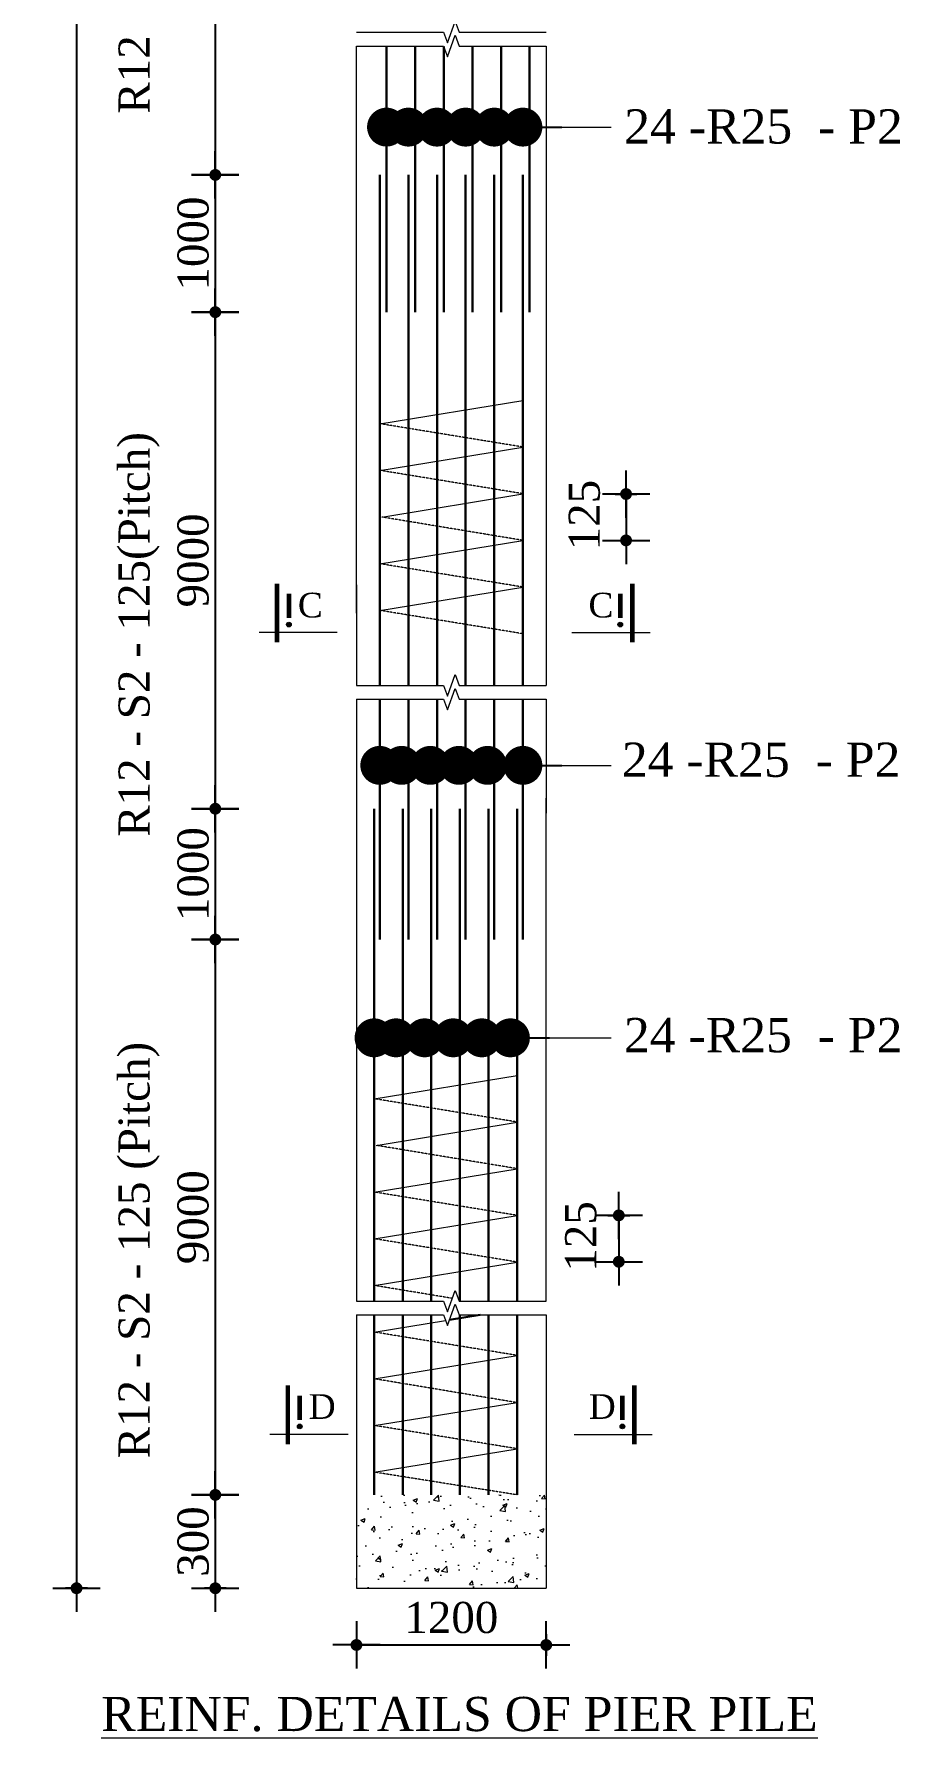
# Model space of a CAD drawing. Header units: millimetres. Extents: x -684453 to 35267, y -286696 to 273430.
# Drawn here: x -99214 to -96431, y 190010 to 195485 of the extents above; entities that cross this region are included whole.
import ezdxf

# ---------------------------------------------------------------- set-up
doc = ezdxf.new("R2010")
doc.units = ezdxf.units.MM
doc.header["$PDMODE"] = 2
doc.linetypes.add('DASHEDX2', pattern=[38.099999999999994, 25.4, -12.7])
doc.layers.get('Defpoints').update_dxf_attribs({"lineweight": 13})
for name, color, linetype, lineweight in [('Binder', 136, 'Continuous', 15), ('dim', 4, 'Continuous', 25), ('Dimision', 4, 'Continuous', 9), ('hatch', 65, 'Continuous', 9), ('L.L', 200, 'Continuous', 20), ('Pile', 11, 'Continuous', 15), ('Reinf.', 12, 'Continuous', 30), ('Text', 7, 'Continuous', 15)]:
    doc.layers.add(name, color=color, linetype=linetype, lineweight=lineweight)
doc.styles.get("Standard").update_dxf_attribs({"font": 'times.ttf'})
doc.dimstyles.new('ISO-25', dxfattribs={"dimtxt": 175, "dimasz": 100, "dimexe": 65, "dimexo": 115.625, "dimgap": 40, "dimtad": 1, "dimtoh": 1, "dimdec": 0, "dimtxsty": 'Standard', "dimblk": 'DOT', "dimcen": 300, "dimclrd": 256, "dimclre": 256, "dimclrt": 256, "dimadec": 0, "dimazin": 0, "dimtfac": 1, "dimtdec": 0, "dimtix": 1, "dimtmove": 0, "dimatfit": 3, "dimldrblk": 'DOT', "dimfxl": 75, "dimlwd": -1, "dimarcsym": 0})
doc.dimstyles.new('ISO-70', dxfattribs={"dimscale": 0, "dimtxt": 70, "dimasz": 0.75, "dimexe": 35, "dimexo": 35, "dimgap": 20, "dimtad": 1, "dimdec": 0, "dimlfac": -1, "dimzin": 1, "dimdsep": 46, "dimtxsty": 'Standard', "dimblk": 'DIM', "dimcen": 60, "dimclrd": 256, "dimclre": 256, "dimclrt": 256, "dimadec": 0, "dimazin": 0, "dimtfac": 1, "dimtdec": 0, "dimtix": 1, "dimtofl": 0, "dimtmove": 0, "dimatfit": 3, "dimldrblk": 'DOT', "dimfxl": 35, "dimfxlon": 1, "dimtolj": 1, "dimlwd": -1, "dimarcsym": 0})

# ---------------------------------------------------------------- blocks, each defined once
blk = doc.blocks.new('DIM')
at = {"layer": 'dim'}
for p, q in [((0, -101.4035087719276), (0, 101.4035087719276)), ((-101.4035087719312, 0), (101.4035087719312, 0))]:
    blk.add_line(p, q, dxfattribs=at)
at = {"layer": 'dim', "const_width": 25.35087719298245}
blk.add_lwpolyline([(-12.67543859648868, 0, 1), (12.67543859648868, 0, 1)], format="xyb", close=True, dxfattribs=at)
blk = doc.blocks.new('*D104')
at = {"layer": 'Defpoints', "color": 0, "ltscale": 30, "transparency": 16777216}
for p in [(-98177.63468283776, 190490.5861029207), (-97567.6346828377, 190490.5861029207), (-97567.6346828377, 190308.2798321349)]:
    blk.add_point(p, dxfattribs=at)
at = {"layer": 'dim', "lineweight": -2, "ltscale": 30, "transparency": 16777216}
for p, q in [((-98177.63468283776, 190343.2798321349), (-98177.63468283776, 190273.2798321349)), ((-97567.6346828377, 190343.2798321349), (-97567.6346828377, 190273.2798321349))]:
    blk.add_line(p, q, dxfattribs=at)
at = {"layer": 'dim', "ltscale": 30, "transparency": 16777216}
blk.add_line((-98176.88468283776, 190308.2798321349), (-97568.3846828377, 190308.2798321349), dxfattribs=at)
at = {"layer": 'dim', "ltscale": 30, "transparency": 16777216, "xscale": 0.75, "yscale": 0.75, "zscale": 0.75, "rotation": 180}
blk.add_blockref('DIM', (-98177.63468283776, 190308.2798321349), dxfattribs=at)
at = {"layer": 'dim', "ltscale": 30, "transparency": 16777216, "xscale": 0.75, "yscale": 0.75, "zscale": 0.75}
blk.add_blockref('DIM', (-97567.6346828377, 190308.2798321349), dxfattribs=at)
at = {"layer": 'dim', "ltscale": 30, "transparency": 16777216, "insert": (-97872.63468283776, 190395.9086238793), "char_height": 100, "attachment_point": 5}
blk.add_mtext('\\A1;1200', dxfattribs=at)
blk = doc.blocks.new('_Dot')
at = {"color": 0, "linetype": 'ByBlock', "lineweight": -2}
blk.add_line((-0.5, 0), (-1, 0), dxfattribs=at)
at = {"color": 0, "linetype": 'ByBlock', "const_width": 0.5}
blk.add_lwpolyline([(-0.25, 0, 1), (0.25, 0, 1)], format="xyb", close=True, dxfattribs=at)
blk = doc.blocks.new('*D88')
at = {"layer": 'Defpoints', "color": 0, "ltscale": 30, "transparency": 16777216}
for p in [(-97667.90304413176, 191688.7989036305), (-97666.00091944553, 191539.7989036305), (-97334.36288111238, 191539.7989036305)]:
    blk.add_point(p, dxfattribs=at)
at = {"layer": 'dim', "lineweight": -2, "ltscale": 30, "transparency": 16777216}
for p, q in [((-97369.36288111238, 191688.7989036305), (-97299.36288111238, 191688.7989036305)), ((-97369.36288111238, 191539.7989036305), (-97299.36288111238, 191539.7989036305))]:
    blk.add_line(p, q, dxfattribs=at)
at = {"layer": 'dim', "ltscale": 30, "transparency": 16777216}
blk.add_line((-97334.36288111238, 191688.0489036305), (-97334.36288111238, 191540.5489036305), dxfattribs=at)
at = {"layer": 'dim', "ltscale": 30, "transparency": 16777216, "xscale": 0.75, "yscale": 0.75, "zscale": 0.75}
for p, rotation in [((-97334.36288111238, 191688.7989036305), 90), ((-97334.36288111238, 191539.7989036305), 270)]:
    blk.add_blockref('DIM', p, dxfattribs=dict(at, rotation=rotation))
at = {"layer": 'dim', "ltscale": 30, "transparency": 16777216, "insert": (-97456.29131744447, 191621.1401175373), "char_height": 100, "attachment_point": 5, "rotation": 90}
blk.add_mtext('\\A1;125', dxfattribs=at)
blk = doc.blocks.new('*D89')
at = {"layer": 'Defpoints', "color": 0, "ltscale": 30, "transparency": 16777216}
for p in [(-98177.63468283776, 190790.5861029207), (-98631.36288111238, 190490.5861029207), (-98177.63468283776, 190490.5861029207)]:
    blk.add_point(p, dxfattribs=at)
at = {"layer": 'dim', "lineweight": -2, "ltscale": 30, "transparency": 16777216}
for p, q in [((-98596.36288111238, 190790.5861029207), (-98666.36288111238, 190790.5861029207)), ((-98596.36288111238, 190490.5861029207), (-98666.36288111238, 190490.5861029207))]:
    blk.add_line(p, q, dxfattribs=at)
at = {"layer": 'dim', "ltscale": 30, "transparency": 16777216}
blk.add_line((-98631.36288111238, 190789.8361029207), (-98631.36288111238, 190491.3361029207), dxfattribs=at)
at = {"layer": 'dim', "ltscale": 30, "transparency": 16777216, "xscale": 0.75, "yscale": 0.75, "zscale": 0.75}
for p, rotation in [((-98631.36288111238, 190790.5861029207), 90), ((-98631.36288111238, 190490.5861029207), 270)]:
    blk.add_blockref('DIM', p, dxfattribs=dict(at, rotation=rotation))
at = {"layer": 'dim', "ltscale": 30, "transparency": 16777216, "insert": (-98702.22805775264, 190640.5861029207), "char_height": 100, "attachment_point": 5, "rotation": 90}
blk.add_mtext('\\A1;300', dxfattribs=at)
blk = doc.blocks.new('*D90')
at = {"layer": 'Defpoints', "color": 0, "ltscale": 30, "transparency": 16777216}
for p in [(-98177.63468283782, 194591.5565651587), (-98631.36288111238, 192995.7616986337), (-98177.63468283782, 192995.7616986337)]:
    blk.add_point(p, dxfattribs=at)
at = {"layer": 'dim', "lineweight": -2, "ltscale": 30, "transparency": 16777216}
for p, q in [((-98596.36288111238, 194591.5565651587), (-98666.36288111238, 194591.5565651587)), ((-98596.36288111238, 192995.7616986337), (-98666.36288111238, 192995.7616986337))]:
    blk.add_line(p, q, dxfattribs=at)
at = {"layer": 'dim', "ltscale": 30, "transparency": 16777216}
blk.add_line((-98631.36288111238, 194590.8065651587), (-98631.36288111238, 192996.5116986337), dxfattribs=at)
at = {"layer": 'dim', "ltscale": 30, "transparency": 16777216, "xscale": 0.75, "yscale": 0.75, "zscale": 0.75}
for p, rotation in [((-98631.36288111238, 194591.5565651587), 90), ((-98631.36288111238, 192995.7616986337), 270)]:
    blk.add_blockref('DIM', p, dxfattribs=dict(at, rotation=rotation))
at = {"layer": 'dim', "ltscale": 30, "transparency": 16777216, "insert": (-98702.37225385934, 193793.6591318962), "char_height": 100, "attachment_point": 5, "rotation": 90}
blk.add_mtext('\\A1;9000', dxfattribs=at)
blk = doc.blocks.new('*D91')
at = {"layer": 'Defpoints', "color": 0, "ltscale": 30, "transparency": 16777216}
for p in [(-98177.63468283782, 192575.3498632017), (-98631.36288111238, 190790.5861029207), (-98177.63468283776, 190790.5861029207)]:
    blk.add_point(p, dxfattribs=at)
at = {"layer": 'dim', "lineweight": -2, "ltscale": 30, "transparency": 16777216}
for p, q in [((-98596.36288111238, 192575.3498632017), (-98666.36288111238, 192575.3498632017)), ((-98596.36288111238, 190790.5861029207), (-98666.36288111238, 190790.5861029207))]:
    blk.add_line(p, q, dxfattribs=at)
at = {"layer": 'dim', "ltscale": 30, "transparency": 16777216}
blk.add_line((-98631.36288111238, 192574.5998632017), (-98631.36288111238, 190791.3361029207), dxfattribs=at)
at = {"layer": 'dim', "ltscale": 30, "transparency": 16777216, "xscale": 0.75, "yscale": 0.75, "zscale": 0.75}
for p, rotation in [((-98631.36288111238, 192575.3498632017), 90), ((-98631.36288111238, 190790.5861029207), 270)]:
    blk.add_blockref('DIM', p, dxfattribs=dict(at, rotation=rotation))
at = {"layer": 'dim', "ltscale": 30, "transparency": 16777216, "insert": (-98702.37225385934, 191682.9679830612), "char_height": 100, "attachment_point": 5, "rotation": 90}
blk.add_mtext('\\A1;9000', dxfattribs=at)
blk = doc.blocks.new('*D92')
at = {"layer": 'Defpoints', "color": 0, "ltscale": 30, "transparency": 16777216}
for p in [(-98555.31024953345, 201361.6920991052), (-99077.39555353846, 190490.5861029207), (-98177.63468283776, 190490.5861029207)]:
    blk.add_point(p, dxfattribs=at)
at = {"layer": 'dim', "lineweight": -2, "ltscale": 30, "transparency": 16777216}
for p, q in [((-99042.39555353846, 201361.6920991052), (-99112.39555353846, 201361.6920991052)), ((-99042.39555353846, 190490.5861029207), (-99112.39555353846, 190490.5861029207))]:
    blk.add_line(p, q, dxfattribs=at)
at = {"layer": 'dim', "ltscale": 30, "transparency": 16777216}
blk.add_line((-99077.39555353846, 201360.9420991052), (-99077.39555353846, 190491.3361029207), dxfattribs=at)
at = {"layer": 'dim', "ltscale": 30, "transparency": 16777216, "xscale": 0.75, "yscale": 0.75, "zscale": 0.75}
for p, rotation in [((-99077.39555353846, 201361.6920991052), 90), ((-99077.39555353846, 190490.5861029207), 270)]:
    blk.add_blockref('DIM', p, dxfattribs=dict(at, rotation=rotation))
at = {"layer": 'dim', "ltscale": 30, "transparency": 16777216, "insert": (-99148.26073017872, 195926.1391010129), "char_height": 100, "attachment_point": 5, "rotation": 90}
blk.add_mtext('\\A1;45000', dxfattribs=at)
blk = doc.blocks.new('*D93')
at = {"layer": 'Defpoints', "color": 0, "ltscale": 30, "transparency": 16777216}
for p in [(-98177.63468283782, 192995.7616986337), (-98631.36288111244, 192575.3498632017), (-98177.63468283782, 192575.3498632017)]:
    blk.add_point(p, dxfattribs=at)
at = {"layer": 'dim', "lineweight": -2, "ltscale": 30, "transparency": 16777216}
for p, q in [((-98596.36288111244, 192995.7616986337), (-98666.36288111244, 192995.7616986337)), ((-98596.36288111244, 192575.3498632017), (-98666.36288111244, 192575.3498632017))]:
    blk.add_line(p, q, dxfattribs=at)
at = {"layer": 'dim', "ltscale": 30, "transparency": 16777216}
blk.add_line((-98631.36288111244, 192995.0116986337), (-98631.36288111244, 192576.0998632017), dxfattribs=at)
at = {"layer": 'dim', "ltscale": 30, "transparency": 16777216, "xscale": 0.75, "yscale": 0.75, "zscale": 0.75}
for p, rotation in [((-98631.36288111244, 192995.7616986337), 90), ((-98631.36288111244, 192575.3498632017), 270)]:
    blk.add_blockref('DIM', p, dxfattribs=dict(at, rotation=rotation))
at = {"layer": 'dim', "ltscale": 30, "transparency": 16777216, "insert": (-98702.2280577527, 192785.5557809177), "char_height": 100, "attachment_point": 5, "rotation": 90}
blk.add_mtext('\\A1;1000', dxfattribs=at)
blk = doc.blocks.new('*D94')
at = {"layer": 'Defpoints', "color": 0, "ltscale": 30, "transparency": 16777216}
for p in [(-98177.63468283782, 195032.5612684598), (-98631.36288111244, 194591.5565651587), (-98177.63468283782, 194591.5565651587)]:
    blk.add_point(p, dxfattribs=at)
at = {"layer": 'dim', "lineweight": -2, "ltscale": 30, "transparency": 16777216}
for p, q in [((-98596.36288111244, 195032.5612684598), (-98666.36288111244, 195032.5612684598)), ((-98596.36288111244, 194591.5565651587), (-98666.36288111244, 194591.5565651587))]:
    blk.add_line(p, q, dxfattribs=at)
at = {"layer": 'dim', "ltscale": 30, "transparency": 16777216}
blk.add_line((-98631.36288111244, 195031.8112684598), (-98631.36288111244, 194592.3065651587), dxfattribs=at)
at = {"layer": 'dim', "ltscale": 30, "transparency": 16777216, "xscale": 0.75, "yscale": 0.75, "zscale": 0.75}
for p, rotation in [((-98631.36288111244, 195032.5612684598), 90), ((-98631.36288111244, 194591.5565651587), 270)]:
    blk.add_blockref('DIM', p, dxfattribs=dict(at, rotation=rotation))
at = {"layer": 'dim', "ltscale": 30, "transparency": 16777216, "insert": (-98702.2280577527, 194812.0589168092), "char_height": 100, "attachment_point": 5, "rotation": 90}
blk.add_mtext('\\A1;1000', dxfattribs=at)
blk = doc.blocks.new('*D95')
at = {"layer": 'Defpoints', "color": 0, "ltscale": 30, "transparency": 16777216}
for p in [(-98177.63468283782, 196600.0147920713), (-98631.36288111238, 195032.5612684598), (-98177.63468283782, 195032.5612684598)]:
    blk.add_point(p, dxfattribs=at)
at = {"layer": 'dim', "lineweight": -2, "ltscale": 30, "transparency": 16777216}
for p, q in [((-98596.36288111238, 196600.0147920713), (-98666.36288111238, 196600.0147920713)), ((-98596.36288111238, 195032.5612684598), (-98666.36288111238, 195032.5612684598))]:
    blk.add_line(p, q, dxfattribs=at)
at = {"layer": 'dim', "ltscale": 30, "transparency": 16777216}
blk.add_line((-98631.36288111238, 196599.2647920713), (-98631.36288111238, 195033.3112684598), dxfattribs=at)
at = {"layer": 'dim', "ltscale": 30, "transparency": 16777216, "xscale": 0.75, "yscale": 0.75, "zscale": 0.75}
for p, rotation in [((-98631.36288111238, 196600.0147920713), 90), ((-98631.36288111238, 195032.5612684598), 270)]:
    blk.add_blockref('DIM', p, dxfattribs=dict(at, rotation=rotation))
at = {"layer": 'dim', "ltscale": 30, "transparency": 16777216, "insert": (-98702.37225385934, 195816.2880302655), "char_height": 100, "attachment_point": 5, "rotation": 90}
blk.add_mtext('\\A1;9000', dxfattribs=at)
blk = doc.blocks.new('*D98')
at = {"layer": 'Defpoints', "color": 0, "ltscale": 30, "transparency": 16777216}
for p in [(-97644.53680752398, 194007.0331624913), (-97642.63468283776, 193858.0331624913), (-97310.99664450466, 193858.0331624913)]:
    blk.add_point(p, dxfattribs=at)
at = {"layer": 'dim', "lineweight": -2, "ltscale": 30, "transparency": 16777216}
for p, q in [((-97345.99664450466, 194007.0331624913), (-97275.99664450466, 194007.0331624913)), ((-97345.99664450466, 193858.0331624913), (-97275.99664450466, 193858.0331624913))]:
    blk.add_line(p, q, dxfattribs=at)
at = {"layer": 'dim', "ltscale": 30, "transparency": 16777216}
blk.add_line((-97310.99664450466, 194006.2831624913), (-97310.99664450466, 193858.7831624913), dxfattribs=at)
at = {"layer": 'dim', "ltscale": 30, "transparency": 16777216, "xscale": 0.75, "yscale": 0.75, "zscale": 0.75}
for p, rotation in [((-97310.99664450466, 194007.0331624913), 90), ((-97310.99664450466, 193858.0331624913), 270)]:
    blk.add_blockref('DIM', p, dxfattribs=dict(at, rotation=rotation))
at = {"layer": 'dim', "ltscale": 30, "transparency": 16777216, "insert": (-97444.83471668937, 193939.374376398), "char_height": 100, "attachment_point": 5, "rotation": 90}
blk.add_mtext('\\A1;125', dxfattribs=at)

msp = doc.modelspace()

# ---------------------------------------------------------------- hatches: boundary and pattern name
at = {"layer": 'hatch', "ltscale": 30}
h = msp.add_hatch(dxfattribs=at)
h.set_pattern_fill('AR-CONC', color=256, scale=20, style=0)
h.set_pattern_definition([(49.99999999999999, (-92714.36288111238, 243192.3213447701), (143.4520365201507, -12.55042699651902), [15, -165]), (355, (-92714.36288111238, 243192.3213447701), (-27.7502667226, 150.4384267400024), [12, -132]), (100.4514, (-92702.40854511235, 243191.2754767701), (115.7018763428043, 137.8879084121907), [12.74803799999997, -140.2284223999995]), (46.18420000000001, (-92714.36288111238, 243232.3213447701), (213.4482097251289, -33.10380286580362), [22.5, -247.5]), (96.63559999999998, (-92696.57553211239, 243229.5626833701), (186.9325411097407, 194.8235741800883), [19.12205759999996, -210.3425999999997]), (351.1842, (-92714.36288111238, 243232.3213447701), (186.9323890267254, 194.8237201850649), [18, -198]), (21, (-92694.36288111238, 243222.3213447701), (119.3814104236923, -80.52377813306776), [15, -165]), (326.0000000000001, (-92694.36288111238, 243222.3213447701), (48.66306638431634, 145.0300090093706), [12, -132]), (71.4514, (-92684.41443451238, 243215.6110235701), (168.044525716298, 64.50609934199048), [12.748038, -140.2284224]), (37.50000000000001, (-92714.36288111238, 243192.3213447701), (2.431971063458134, 66.5787707662623), [0, -130.4, 0, -134, 0, -132.5]), (7.499999999999999, (-92714.36288111238, 243192.3213447701), (52.61390748842972, 78.88234237647205), [0, -76.39999999999999, 0, -127.4, 0, -50.5]), (327.5, (-92758.96288111235, 243192.3213447701), (106.7644872344818, -4.51097434687596), [0, -50, 0, -156, 0, -207]), (317.5, (-92778.96288111235, 243192.3213447701), (116.6372338684772, 20.02099646646353), [0, -65, 0, -103.6, 0, -147])])
h.paths.add_polyline_path([(-97567.6346828377, 190790.5861029207), (-98177.63468283776, 190790.5861029207), (-98177.63468283776, 190490.5861029207), (-97567.6346828377, 190490.5861029207)])
at = {"layer": 'Pile', "ltscale": 5}
h = msp.add_hatch(color=5, dxfattribs=at)
h.set_gradient(color1=(0, 0, 255), one_color=1, tint=1, name='CYLINDER')
h.paths.add_polyline_path([(-98402.31371749833, 193587.5588573967, 1), (-98387.43951289373, 193587.5588573967, 1)])
h = msp.add_hatch(color=5, dxfattribs=at)
h.set_gradient(color1=(0, 0, 255), one_color=1, tint=1, name='CYLINDER')
h.paths.add_polyline_path([(-97322.14263401512, 193587.5588573967, -1), (-97337.01683861972, 193587.5588573967, -1)])
at = {"layer": 'Text', "ltscale": 5}
h = msp.add_hatch(color=5, dxfattribs=at)
h.set_gradient(color1=(0, 0, 255), one_color=1, tint=1, name='CYLINDER')
h.paths.add_polyline_path([(-98367.31371749833, 191010.6627629253, 1), (-98352.43951289373, 191010.6627629253, 1)])
h = msp.add_hatch(color=5, dxfattribs=at)
h.set_gradient(color1=(0, 0, 255), one_color=1, tint=1, name='CYLINDER')
h.paths.add_polyline_path([(-97315.4601591322, 191010.6627629253, -1), (-97330.3343637368, 191010.6627629253, -1)])

# ---------------------------------------------------------------- linework, layer by layer
at = {"layer": 'Binder', "ltscale": 5}
for p, q in [((-98102.63468283782, 194233.0331624913), (-97642.63468283782, 194308.0331624913)), ((-98102.63468283782, 194083.0331624913), (-97642.63468283782, 194158.0331624913)), ((-98095.6899528479, 193933.0331624913), (-97642.63468283776, 194008.0331624913)), ((-98102.63468283782, 193783.0331624913), (-97642.63468283776, 193858.0331624913)), ((-98102.63468283782, 193633.0331624913), (-97642.63468283776, 193708.0331624913)), ((-98121.0282948754, 192063.7989036305), (-97661.0282948754, 192138.7989036305)), ((-98114.08356488548, 191913.7989036305), (-97661.0282948754, 191988.7989036305)), ((-98121.0282948754, 191763.7989036305), (-97661.0282948754, 191838.7989036305)), ((-98121.0282948754, 191613.7989036305), (-97661.0282948754, 191688.7989036305)), ((-98121.0282948754, 191463.7989036305), (-97661.0282948754, 191538.7989036305)), ((-98121.0282948754, 191313.7989036305), (-97891.12087719946, 191350.8804833864)), ((-98121.0282948754, 191163.7989036305), (-97661.0282948754, 191238.7989036305)), ((-98121.0282948754, 191013.7989036305), (-97661.0282948754, 191087.0117043403)), ((-98121.0282948754, 190863.7989036305), (-97661.0282948754, 190938.7989036305))]:
    msp.add_line(p, q, dxfattribs=at)
at = {"layer": 'Binder', "linetype": 'DASHEDX2', "ltscale": 0.006999999999999999}
for p, q in [((-97642.63468283776, 194158.0331624913), (-98102.63468283782, 194233.0331624913)), ((-97642.63468283776, 194008.0331624913), (-98102.63468283782, 194083.0331624913)), ((-97642.63468283776, 193858.0331624913), (-98095.6899528479, 193933.0331624913)), ((-97642.63468283776, 193708.0331624913), (-98102.63468283782, 193783.0331624913)), ((-97642.63468283776, 193558.0331624913), (-98102.63468283782, 193633.0331624913)), ((-97661.0282948754, 191988.7989036305), (-98121.0282948754, 192063.7989036305)), ((-97661.0282948754, 191838.7989036305), (-98114.08356488548, 191913.7989036305)), ((-97661.0282948754, 191688.7989036305), (-98121.0282948754, 191763.7989036305)), ((-97661.0282948754, 191538.7989036305), (-98121.0282948754, 191613.7989036305)), ((-97869.31729265949, 191421.9640349282), (-98121.0282948754, 191463.7989036305)), ((-97661.0282948754, 191238.7989036305), (-98121.0282948754, 191313.7989036305)), ((-97661.0282948754, 191087.0117043403), (-98121.0282948754, 191163.7989036305)), ((-97661.0282948754, 190938.7989036305), (-98121.0282948754, 191013.7989036305)), ((-97661.0282948754, 190790.5861029207), (-98121.0282948754, 190863.7989036305))]:
    msp.add_line(p, q, dxfattribs=at)
at = {"layer": 'Dimision', "ltscale": 5}
for p, q in [((-97576.05165214458, 195186.2293369282), (-97576.05165214458, 195186.2293369282)), ((-97576.05165214458, 195186.2293369282), (-97576.05165214458, 195186.2293369282)), ((-97597.67318828322, 193135.0786213608), (-97597.67318828322, 193135.0786213608)), ((-97597.67318828322, 193135.0786213608), (-97597.67318828322, 193135.0786213608)), ((-97616.06680032087, 192259.4532218659), (-97616.06680032087, 192259.4532218659)), ((-97616.06680032087, 192259.4532218659), (-97616.06680032087, 192259.4532218659))]:
    msp.add_line(p, q, dxfattribs=at)
at = {"layer": 'L.L', "ltscale": 5}
for p, q in [((-97567.63468283782, 195446.8701236918), (-97567.63468283782, 193624.0603055333)), ((-98177.63468283782, 193715.3781805581), (-98177.63468283782, 193392.2688395495)), ((-97567.63468283782, 193715.3781805582), (-97567.63468283782, 193392.2688395495)), ((-98177.63468283782, 193348.1962765198), (-98177.63468283782, 192981.9142873)), ((-97567.63468283782, 193348.1962765198), (-97567.63468283776, 192981.9142873)), ((-98177.63468283782, 191368.7770172922), (-98177.63468283782, 190924.4935368619)), ((-97567.63468283776, 191368.7770172923), (-97567.63468283776, 190925.8309799292)), ((-98177.63468283776, 190924.4935368619), (-98177.63468283776, 190490.5861029207)), ((-97567.63468283776, 190925.8309799292), (-97567.6346828377, 190490.5861029207)), ((-98177.63468283776, 190490.5861029207), (-97567.6346828377, 190490.5861029207))]:
    msp.add_line(p, q, dxfattribs=at)
for points in [[(-98177.63468283776, 195490.9426867215), (-97897.6346828377, 195490.9426867215), (-97885.1346828377, 195456.5992189785), (-97860.1346828377, 195525.2861544645), (-97847.6346828377, 195490.9426867215), (-97567.6346828377, 195490.9426867215)], [(-98177.63468283782, 195446.8701236918), (-97897.63468283776, 195446.8701236918), (-97885.13468283776, 195412.5266559488), (-97860.13468283776, 195481.2135914348), (-97847.63468283776, 195446.8701236918), (-97567.63468283776, 195446.8701236918)], [(-98177.63468283782, 193624.0603055333), (-98177.63468283782, 195446.8701236918)], [(-98177.63468283776, 193392.2688395495), (-97897.6346828377, 193392.2688395495), (-97885.1346828377, 193357.9253718065), (-97860.1346828377, 193426.6123072925), (-97847.6346828377, 193392.2688395495), (-97567.6346828377, 193392.2688395495)], [(-98177.63468283782, 193348.1962765198), (-97897.63468283776, 193348.1962765198), (-97885.13468283776, 193313.8528087768), (-97860.13468283776, 193382.5397442628), (-97847.63468283776, 193348.1962765198), (-97567.63468283776, 193348.1962765198)], [(-98177.63468283782, 193029.8145295161), (-98177.63468283776, 191412.849580322), (-97897.6346828377, 191412.849580322), (-97885.1346828377, 191378.5061125789), (-97860.1346828377, 191447.193048065), (-97847.6346828377, 191412.849580322), (-97567.6346828377, 191412.849580322), (-97567.63468283776, 193029.8145295162)], [(-98177.63468283782, 191368.7770172922), (-97897.63468283776, 191368.7770172923), (-97885.13468283776, 191334.4335495493), (-97860.13468283776, 191403.1204850353), (-97847.63468283776, 191368.7770172923), (-97567.63468283776, 191368.7770172923)]]:
    msp.add_lwpolyline(points, dxfattribs=at)
at = {"layer": 'Pile', "ltscale": 5}
for p, q in [((-98239.53265097889, 193561.7191473201), (-98490.69818520627, 193561.7191473201)), ((-97484.9237005345, 193561.7191473201), (-97233.75816630712, 193561.7191473201))]:
    msp.add_line(p, q, dxfattribs=at)
for points, const_width in [([(-98433.20528949535, 193530.432832054), (-98433.20528949535, 193719.4261954167)], 14.87420460458786), ([(-98394.876615196, 193608.3900850812), (-98394.876615196, 193686.3473381085)], 14.87420460458786), ([(-97329.57973631739, 193608.3900850812), (-97329.57973631739, 193686.3473381085)], 14.87420460458787), ([(-97291.2510620181, 193530.432832054), (-97291.2510620181, 193719.4261954167)], 14.87420460458787)]:
    msp.add_lwpolyline(points, dxfattribs=dict(at, const_width=const_width))
for centre in [(-98394.876615196, 193587.5588573967), (-97329.57973631739, 193587.5588573967)]:
    msp.add_circle(centre, 7.437102302293932, dxfattribs=at)
at = {"layer": 'Reinf.', "ltscale": 5}
for p, q in [((-97989.01314669917, 194591.5565651587), (-97989.01314669917, 195446.8701236918)), ((-97897.01314669917, 194591.5565651587), (-97897.01314669917, 195445.1624671856)), ((-97805.01314669917, 194591.5565651587), (-97805.01314669917, 195446.8701236918)), ((-97713.01314669917, 194591.5565651587), (-97713.01314669917, 195446.8701236918)), ((-98010.63468283782, 193392.2688395495), (-98010.63468283782, 195032.5612684598)), ((-97918.63468283782, 193392.2688395495), (-97918.63468283782, 195032.5612684598)), ((-97826.63468283782, 193392.2688395495), (-97826.63468283782, 195032.5612684598)), ((-97734.63468283782, 193392.2688395495), (-97734.63468283782, 195032.5612684598)), ((-98010.63468283782, 192981.9142873), (-98010.63468283782, 193348.1962765198)), ((-97918.63468283782, 192981.9142873), (-97918.63468283782, 193348.1962765198)), ((-97826.63468283782, 192981.9142873), (-97826.63468283782, 193348.1962765198)), ((-97734.63468283782, 192981.9142873), (-97734.63468283782, 193348.1962765198)), ((-98010.63468283782, 192575.3498632017), (-98010.63468283782, 193029.8145295161)), ((-97918.63468283782, 192575.3498632017), (-97918.63468283782, 193029.8145295161)), ((-97826.63468283782, 192575.3498632017), (-97826.63468283782, 193029.8145295161)), ((-97734.63468283782, 192575.3498632017), (-97734.63468283782, 193029.8145295161)), ((-98029.0282948754, 191412.849580322), (-98029.0282948754, 192995.7616986337)), ((-97937.0282948754, 191412.849580322), (-97937.0282948754, 192995.7616986337)), ((-97845.0282948754, 191412.849580322), (-97845.0282948754, 192995.7616986337)), ((-97753.0282948754, 191412.849580322), (-97753.0282948754, 192995.7616986337)), ((-98029.0282948754, 190790.5861029207), (-98029.0282948754, 191368.7770172923)), ((-97937.0282948754, 190790.5861029207), (-97937.0282948754, 191368.7770172923)), ((-97878.40182325686, 191352.931929216), (-97780.16158358939, 191368.7770172923)), ((-97845.0282948754, 190790.5861029207), (-97845.0282948754, 191368.7770172923)), ((-97753.0282948754, 190790.5861029207), (-97753.0282948754, 191368.7770172923))]:
    msp.add_line(p, q, dxfattribs=at)
for points in [[(-98081.01314669917, 194591.5565651587), (-98081.01314669917, 195446.8701236918)], [(-97621.01314669917, 194591.5565651587), (-97621.01314669917, 195446.8701236918)], [(-98102.63468283782, 193624.0603055333), (-98102.63468283782, 195032.5612684598)], [(-97642.63468283776, 193392.2688395495), (-97642.63468283776, 195032.5612684598)], [(-98102.63468283782, 193392.2688395495), (-98102.63468283782, 193715.3781805581)], [(-98102.63468283782, 192981.9142873), (-98102.63468283782, 193348.1962765198)], [(-97642.63468283776, 192981.9142873), (-97642.63468283776, 193348.1962765198)], [(-98102.63468283782, 192575.3498632017), (-98102.63468283782, 193029.8145295161)], [(-97642.63468283776, 192575.3498632017), (-97642.63468283776, 193029.8145295162)], [(-98121.0282948754, 191412.849580322), (-98121.0282948754, 192995.7616986337)], [(-97661.0282948754, 191412.849580322), (-97661.0282948754, 192995.7616986337)], [(-98121.0282948754, 190790.5861029207), (-98121.0282948754, 191368.7770172922)], [(-97661.0282948754, 190790.5861029207), (-97661.0282948754, 191368.7770172923)]]:
    msp.add_lwpolyline(points, dxfattribs=at)
at = {"layer": 'Text', "ltscale": 5}
for p, q in [((-98204.53265097889, 190984.8230528487), (-98455.69818520627, 190984.8230528487)), ((-97478.24122565164, 190984.8230528487), (-97227.0756914242, 190984.8230528487))]:
    msp.add_line(p, q, dxfattribs=at)
for points, const_width in [([(-98398.20528949535, 190953.5367375826), (-98398.20528949535, 191142.5301009453)], 14.87420460458786), ([(-98359.876615196, 191031.4939906099), (-98359.876615196, 191109.4512436371)], 14.87420460458786), ([(-97322.89726143447, 191031.4939906099), (-97322.89726143447, 191109.4512436371)], 14.87420460458787), ([(-97284.56858713517, 190953.5367375826), (-97284.56858713517, 191142.5301009453)], 14.87420460458787)]:
    msp.add_lwpolyline(points, dxfattribs=dict(at, const_width=const_width))
for centre in [(-98359.876615196, 191010.6627629253), (-97322.89726143447, 191010.6627629253)]:
    msp.add_circle(centre, 7.437102302293932, dxfattribs=at)

# ---------------------------------------------------------------- texts
at = {"layer": 'dim', "ltscale": 30, "char_height": 100, "attachment_point": 5, "rotation": 90}
for s, insert in [('R12 - S2 - 125 (Pitch)', (-98876.30950206408, 195898.73992789)), ('R12 - S2 - 125(Pitch)', (-98876.30950206408, 193555.9161946011)), ('R12 - S2 - 125 (Pitch)', (-98876.30950206408, 191577.2586754321))]:
    msp.add_mtext(s, dxfattribs=dict(at, insert=insert))
at = {"layer": 'Text'}
for s, height, p in [('24 -R25  - P2', 110, (-97316.94923026033, 195133.4408330137)), ('C', 79.3290912244686, (-98366.00916107337, 193610.4786971566)), ('C', 79.3290912244686, (-97431.8340526066, 193610.4786971567)), ('24 -R25  - P2', 110, (-97324.54401871475, 193098.2657815535)), ('24 -R25  - P2', 110, (-97317.98911231238, 192213.148385102)), ('D', 79.3290912244686, (-98331.00916107337, 191034.9552762176)), ('D', 79.3290912244686, (-97430.74509012583, 191034.9552762176))]:
    msp.add_text(s, height=height, dxfattribs=at).set_placement(p)
at = {"layer": 'Text', "ltscale": 5}
msp.add_text('%%UREINF. DETAILS OF PIER PILE', height=110, dxfattribs=at).set_placement((-98998.0362629714, 190031.5503538752))

# ---------------------------------------------------------------- dimensions: what is measured, and where the dimension line sits
at = {"layer": 'dim', "ltscale": 30}
for base, p1, p2, text, picture, middle in [((-99077.39555353846, 190490.5861029207), (-98555.31024953345, 201361.6920991052), (-98177.63468283776, 190490.5861029207), '45000', '*D92', (-99148.26073017872, 195926.1391010129)), ((-98631.36288111238, 195032.5612684598), (-98177.63468283782, 196600.0147920713), (-98177.63468283782, 195032.5612684598), '9000', '*D95', (-98702.37225385934, 195816.2880302655)), ((-98631.36288111244, 194591.5565651587), (-98177.63468283782, 195032.5612684598), (-98177.63468283782, 194591.5565651587), '1000', '*D94', (-98702.2280577527, 194812.0589168092)), ((-98631.36288111238, 192995.7616986337), (-98177.63468283782, 194591.5565651587), (-98177.63468283782, 192995.7616986337), '9000', '*D90', (-98702.37225385934, 193793.6591318962)), ((-98631.36288111244, 192575.3498632017), (-98177.63468283782, 192995.7616986337), (-98177.63468283782, 192575.3498632017), '1000', '*D93', (-98702.2280577527, 192785.5557809177)), ((-98631.36288111238, 190790.5861029207), (-98177.63468283782, 192575.3498632017), (-98177.63468283776, 190790.5861029207), '9000', '*D91', (-98702.37225385934, 191682.9679830612))]:
    dim = msp.add_linear_dim(base=base, p1=p1, p2=p2, angle=90, text=text, dimstyle='ISO-70', override={"dimscale": 1, "dimtxt": 100, "dimtmove": 2}, dxfattribs=at)
    dim.commit()
    dim.dimension.update_dxf_attribs({"geometry": picture, "text_midpoint": middle})
for base, p1, p2, picture, middle in [((-97310.99664450466, 193858.0331624913), (-97644.53680752398, 194007.0331624913), (-97642.63468283776, 193858.0331624913), '*D98', (-97444.83471668937, 193939.374376398)), ((-97334.36288111238, 191539.7989036305), (-97667.90304413176, 191688.7989036305), (-97666.00091944553, 191539.7989036305), '*D88', (-97456.29131744447, 191621.1401175373))]:
    dim = msp.add_linear_dim(base=base, p1=p1, p2=p2, angle=90, text='125', dimstyle='ISO-70', override={"dimscale": 1, "dimtxt": 100, "dimtmove": 2}, dxfattribs=at)
    dim.commit()
    dim.dimension.update_dxf_attribs({"geometry": picture, "text_midpoint": middle, "dimtype": 160})
dim = msp.add_linear_dim(base=(-98631.36288111238, 190490.5861029207), p1=(-98177.63468283776, 190790.5861029207), p2=(-98177.63468283776, 190490.5861029207), angle=90, dimstyle='ISO-70', override={"dimscale": 1, "dimtxt": 100, "dimtmove": 2}, dxfattribs=at)
dim.commit()
dim.dimension.update_dxf_attribs({"geometry": '*D89', "text_midpoint": (-98702.22805775264, 190640.5861029207)})
dim = msp.add_linear_dim(base=(-97567.6346828377, 190308.2798321349), p1=(-98177.63468283776, 190490.5861029207), p2=(-97567.6346828377, 190490.5861029207), text='1200', dimstyle='ISO-70', override={"dimscale": 1, "dimtxt": 100, "dimtmove": 2}, dxfattribs=at)
dim.commit()
dim.dimension.update_dxf_attribs({"geometry": '*D104', "text_midpoint": (-97872.63468283776, 190395.9086238793), "dimtype": 160})

# ---------------------------------------------------------------- leaders
at = {"layer": 'Dimision', "ltscale": 5}
for points in [[(-98081.01314669917, 195186.2293369282), (-97599.05165214458, 195186.2293369282)], [(-98010.63468283782, 195186.2293369282), (-97576.05165214458, 195186.2293369282)], [(-97918.63468283782, 195186.2293369282), (-97576.05165214458, 195186.2293369282)], [(-97826.63468283782, 195186.2293369282), (-97576.05165214458, 195186.2293369282)], [(-97826.63468283782, 195186.2293369282), (-97576.05165214458, 195186.2293369282)], [(-97826.63468283782, 195186.2293369282), (-97576.05165214458, 195186.2293369282)], [(-97734.63468283782, 195186.2293369282), (-97442.08381183725, 195186.2293369282)], [(-97734.63468283782, 195186.2293369282), (-97442.08381183725, 195186.2293369282)], [(-97642.63468283776, 195186.2293369282), (-97358.42020261649, 195186.2293369282)], [(-98102.63468283782, 193135.0786213608), (-97620.67318828322, 193135.0786213608)], [(-98032.25621897646, 193135.0786213608), (-97597.67318828322, 193135.0786213608)], [(-97940.25621897646, 193135.0786213608), (-97597.67318828322, 193135.0786213608)], [(-97848.25621897646, 193135.0786213608), (-97597.67318828322, 193135.0786213608)], [(-97848.25621897646, 193135.0786213608), (-97597.67318828322, 193135.0786213608)], [(-97848.25621897646, 193135.0786213608), (-97597.67318828322, 193135.0786213608)], [(-97756.25621897646, 193135.0786213608), (-97463.70534797589, 193135.0786213608)], [(-97756.25621897646, 193135.0786213608), (-97463.70534797589, 193135.0786213608)], [(-97642.63468283776, 193135.0786213608), (-97358.42020261649, 193135.0786213608)], [(-98121.0282948754, 192259.4532218659), (-97639.06680032087, 192259.4532218659)], [(-98050.64983101405, 192259.4532218659), (-97616.06680032087, 192259.4532218659)], [(-97958.64983101405, 192259.4532218659), (-97616.06680032087, 192259.4532218659)], [(-97866.64983101405, 192259.4532218659), (-97616.06680032087, 192259.4532218659)], [(-97866.64983101405, 192259.4532218659), (-97616.06680032087, 192259.4532218659)], [(-97866.64983101405, 192259.4532218659), (-97616.06680032087, 192259.4532218659)], [(-97774.64983101405, 192259.4532218659), (-97482.09896001348, 192259.4532218659)], [(-97774.64983101405, 192259.4532218659), (-97482.09896001348, 192259.4532218659)], [(-97682.64983101405, 192259.4532218659), (-97358.42020261649, 192259.4532218659)]]:
    msp.add_leader(points, dimstyle='ISO-25', override={"dimasz": 125, "dimtad": 0}, dxfattribs=at)

doc.saveas('drawing.dxf')
